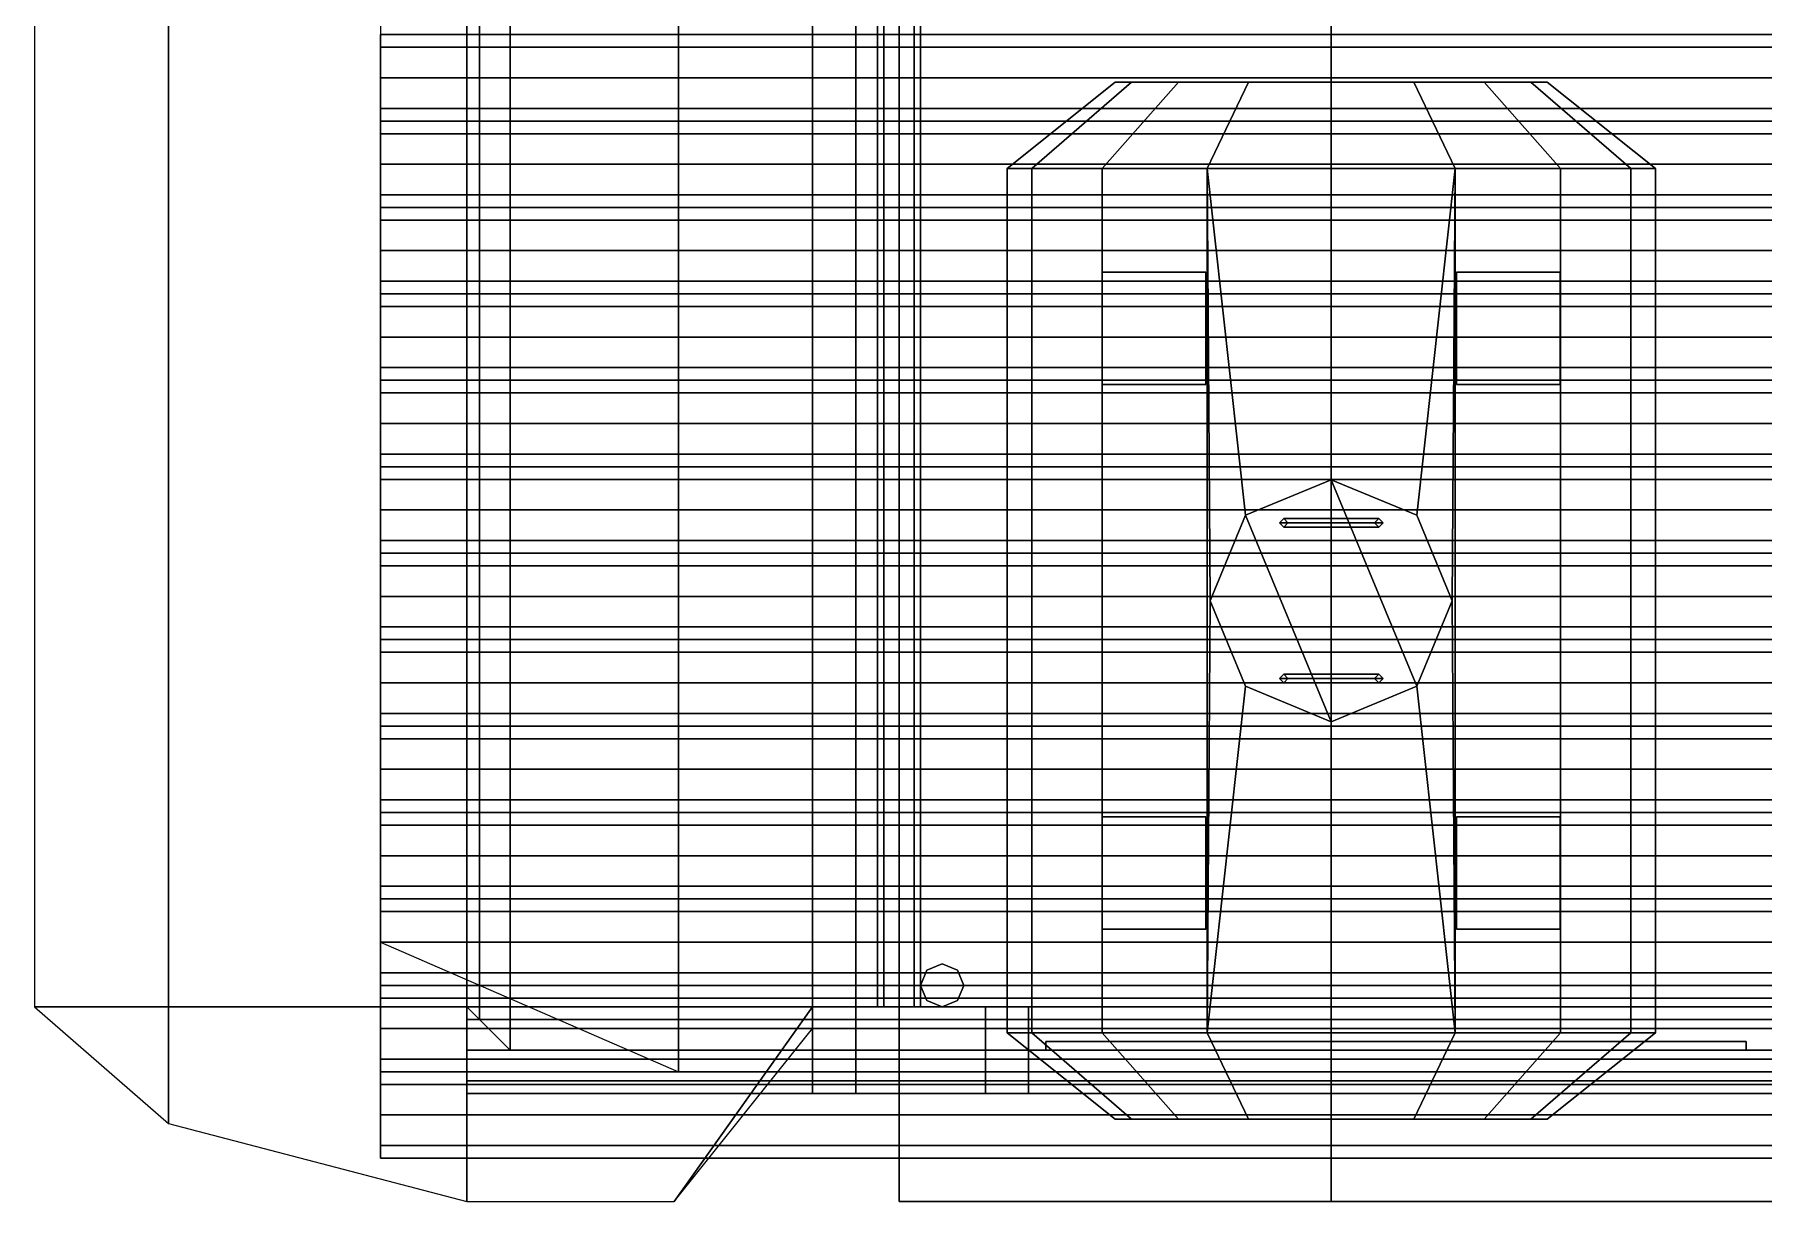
# Model space of a CAD drawing. Header units: millimetres. Extents: x -4 to 4, y -5 to 11.6.
# Drawn here: x -4 to 0, y -5 to -2.3 of the extents above; entities that cross this region are included whole.
import ezdxf

# ---------------------------------------------------------------- set-up
doc = ezdxf.new("R2010")
doc.units = ezdxf.units.MM
doc.layers.add('roof', color=1, linetype='Continuous')
doc.layers.add('upgrade', color=2, linetype='Continuous')

msp = doc.modelspace()

# ---------------------------------------------------------------- linework, layer by layer
for points in [[(-2.2, 4.75, 1.5), (-2.2, -4.75, 1.5), (-2.1, -4.75, 1.5), (-2.1, 4.75, 1.5)], [(-2.1, 4.75, 1.5), (-2.1, -4.75, 1.5), (-2.1, -4.75), (-2.1, 4.75)], [(-4, 4.55), (-4, -4.55), (-3.69, -4.55, 0.3), (-3.69, 4.55, 0.3)], [(-3.69, 4.55, 0.3), (-3.69, -4.55, 0.3), (-3, -4.55, 1.5), (-3, 4.55, 1.5)], [(-3, 4.55, 1.5), (-3, -4.55, 1.5), (-2.2, -4.55, 1.5), (-2.2, 4.55, 1.5)], [(-3.2, 4.4, 2.2), (-3.2, -4.4, 2.2), (-2.51, -4.4, 2.8), (-2.51, 4.4, 2.8)], [(-2.51, 4.4, 2.8), (-2.51, -4.4, 2.8), (2.51, -4.4, 2.8), (2.51, 4.4, 2.8)], [(-1.75, -2.61, 0.77), (-1.6929, -2.61, 1.057), (-1.4619, -2.41, 0.9613), (-1.5, -2.41, 0.77)], [(-1.6929, -2.61, 0.483), (-1.75, -2.61, 0.77), (-1.5, -2.41, 0.77), (-1.4619, -2.41, 0.5787)], [(-1.5303, -2.61, 0.2397), (-1.6929, -2.61, 0.483), (-1.4619, -2.41, 0.5787), (-1.3536, -2.41, 0.4164)], [(-1.6929, -2.61, 1.057), (-1.5303, -2.61, 1.3003), (-1.3536, -2.41, 1.1236), (-1.4619, -2.41, 0.9613)], [(-1.287, -2.61, 0.0771), (-1.5303, -2.61, 0.2397), (-1.3536, -2.41, 0.4164), (-1.1913, -2.41, 0.3081)], [(-1.5303, -2.61, 1.3003), (-1.287, -2.61, 1.4629), (-1.1913, -2.41, 1.2319), (-1.3536, -2.41, 1.1236)], [(-1.4619, -2.41, 0.9613), (-0.5, -2.41, 0.77), (-0.5381, -2.41, 0.5787), (-1.5, -2.41, 0.77)], [(-1.5, -2.41, 0.77), (-0.5381, -2.41, 0.5787), (-0.6464, -2.41, 0.4164), (-1.4619, -2.41, 0.5787)], [(-1.4619, -2.41, 0.5787), (-0.6464, -2.41, 0.4164), (-0.8087, -2.41, 0.3081), (-1.3536, -2.41, 0.4164)], [(-1.3536, -2.41, 1.1236), (-0.5381, -2.41, 0.9613), (-0.5, -2.41, 0.77), (-1.4619, -2.41, 0.9613)], [(-1.3536, -2.41, 0.4164), (-0.8087, -2.41, 0.3081), (-1, -2.41, 0.27), (-1.1913, -2.41, 0.3081)], [(-1.1913, -2.41, 1.2319), (-0.6464, -2.41, 1.1236), (-0.5381, -2.41, 0.9613), (-1.3536, -2.41, 1.1236)], [(-1, -2.61, 0.02), (-1.287, -2.61, 0.0771), (-1.1913, -2.41, 0.3081), (-1, -2.41, 0.27)], [(-1.287, -2.61, 1.4629), (-1, -2.61, 1.52), (-1, -2.41, 1.27), (-1.1913, -2.41, 1.2319)], [(-1, -2.41, 1.27), (-0.8087, -2.41, 1.2319), (-0.6464, -2.41, 1.1236), (-1.1913, -2.41, 1.2319)], [(-0.713, -2.61, 0.0771), (-1, -2.61, 0.02), (-1, -2.41, 0.27), (-0.8087, -2.41, 0.3081)], [(-1, -2.61, 1.52), (-0.713, -2.61, 1.4629), (-0.8087, -2.41, 1.2319), (-1, -2.41, 1.27)], [(-0.4697, -2.61, 0.2397), (-0.713, -2.61, 0.0771), (-0.8087, -2.41, 0.3081), (-0.6464, -2.41, 0.4164)], [(-0.713, -2.61, 1.4629), (-0.4697, -2.61, 1.3003), (-0.6464, -2.41, 1.1236), (-0.8087, -2.41, 1.2319)], [(-0.3071, -2.61, 0.483), (-0.4697, -2.61, 0.2397), (-0.6464, -2.41, 0.4164), (-0.5381, -2.41, 0.5787)], [(-0.4697, -2.61, 1.3003), (-0.3071, -2.61, 1.057), (-0.5381, -2.41, 0.9613), (-0.6464, -2.41, 1.1236)], [(-0.3071, -2.61, 1.057), (-0.25, -2.61, 0.77), (-0.5, -2.41, 0.77), (-0.5381, -2.41, 0.9613)], [(-0.25, -2.61, 0.77), (-0.3071, -2.61, 0.483), (-0.5381, -2.41, 0.5787), (-0.5, -2.41, 0.77)], [(-1.6929, -2.61, 1.057), (-1.75, -2.61, 0.77), (-1.75, -4.61, 0.77), (-1.6929, -4.61, 1.057)], [(-1.75, -2.61, 0.77), (-1.6929, -2.61, 0.483), (-1.6929, -4.61, 0.483), (-1.75, -4.61, 0.77)], [(-1.5303, -2.61, 1.3003), (-1.6929, -2.61, 1.057), (-1.6929, -4.61, 1.057), (-1.5303, -4.61, 1.3003)], [(-1.6929, -2.61, 0.483), (-1.5303, -2.61, 0.2397), (-1.5303, -4.61, 0.2397), (-1.6929, -4.61, 0.483)], [(-1.287, -2.61, 1.4629), (-1.5303, -2.61, 1.3003), (-1.5303, -4.61, 1.3003), (-1.287, -4.61, 1.4629)], [(-1.5303, -2.61, 0.2397), (-1.287, -2.61, 0.0771), (-1.287, -4.61, 0.0771), (-1.5303, -4.61, 0.2397)], [(-1, -2.61, 1.52), (-1.287, -2.61, 1.4629), (-1.198, -3.412, 1.4806), (-1, -3.33, 1.52)], [(-1.287, -2.61, 0.0771), (-1, -2.61, 0.02), (-1, -4.61, 0.02), (-1.287, -4.61, 0.0771)], [(-1.287, -2.61, 1.4629), (-1.287, -2.61, 1.4629), (-1.28, -3.61, 1.4643), (-1.198, -3.412, 1.4806)], [(-1.287, -2.61, 1.4629), (-1.287, -2.61, 1.4629), (-1.287, -4.61, 1.4629), (-1.28, -3.61, 1.4643)], [(-0.713, -2.61, 1.4629), (-1, -2.61, 1.52), (-1, -3.33, 1.52), (-0.802, -3.412, 1.4806)], [(-1, -2.61, 0.02), (-0.713, -2.61, 0.0771), (-0.713, -4.61, 0.0771), (-1, -4.61, 0.02)], [(-0.713, -2.61, 1.4629), (-0.713, -2.61, 1.4629), (-0.802, -3.412, 1.4806), (-0.72, -3.61, 1.4643)], [(-0.713, -2.61, 1.4629), (-0.713, -2.61, 1.4629), (-0.72, -3.61, 1.4643), (-0.713, -4.61, 1.4629)], [(-0.4697, -2.61, 1.3003), (-0.713, -2.61, 1.4629), (-0.713, -4.61, 1.4629), (-0.4697, -4.61, 1.3003)], [(-0.713, -2.61, 0.0771), (-0.4697, -2.61, 0.2397), (-0.4697, -4.61, 0.2397), (-0.713, -4.61, 0.0771)], [(-0.3071, -2.61, 1.057), (-0.4697, -2.61, 1.3003), (-0.4697, -4.61, 1.3003), (-0.3071, -4.61, 1.057)], [(-0.4697, -2.61, 0.2397), (-0.3071, -2.61, 0.483), (-0.3071, -4.61, 0.483), (-0.4697, -4.61, 0.2397)], [(-0.25, -2.61, 0.77), (-0.3071, -2.61, 1.057), (-0.3071, -4.61, 1.057), (-0.25, -4.61, 0.77)], [(-0.3071, -2.61, 0.483), (-0.25, -2.61, 0.77), (-0.25, -4.61, 0.77), (-0.3071, -4.61, 0.483)], [(-1.29, -2.85, 0.0791), (-1.29, -2.85), (-1.53, -2.85), (-1.53, -2.85, 0.2394)], [(-1.53, -2.85), (-1.53, -3.11), (-1.53, -3.11, 0.2394), (-1.53, -2.85, 0.2394)], [(-1.29, -3.11, 0.0791), (-1.29, -3.11), (-1.29, -2.85), (-1.29, -2.85, 0.0791)], [(-0.47, -2.85, 0.2394), (-0.47, -2.85), (-0.71, -2.85), (-0.71, -2.85, 0.0791)], [(-0.71, -2.85, 0.0791), (-0.71, -2.85), (-0.71, -3.11), (-0.71, -3.11, 0.0791)], [(-0.47, -3.11), (-0.47, -2.85), (-0.47, -2.85, 0.2394), (-0.47, -3.11, 0.2394)], [(-1.53, -3.11, 0.2394), (-1.53, -3.11), (-1.29, -3.11), (-1.29, -3.11, 0.0791)], [(-0.71, -3.11, 0.0791), (-0.71, -3.11), (-0.47, -3.11), (-0.47, -3.11, 0.2394)], [(-1, -3.33, 1.52), (-1.198, -3.412, 1.4806), (-1.198, -3.412, 1.6), (-1, -3.33, 1.6)], [(-1.198, -3.412, 1.6), (-1, -3.89, 1.6), (-0.802, -3.808, 1.6), (-1, -3.33, 1.6)], [(-0.802, -3.412, 1.4806), (-1, -3.33, 1.52), (-1, -3.33, 1.6), (-0.802, -3.412, 1.6)], [(-1, -3.33, 1.6), (-0.802, -3.808, 1.6), (-0.72, -3.61, 1.6), (-0.802, -3.412, 1.6)], [(-1.198, -3.412, 1.4806), (-1.28, -3.61, 1.4643), (-1.28, -3.61, 1.6), (-1.198, -3.412, 1.6)], [(-1.28, -3.61, 1.6), (-1.198, -3.808, 1.6), (-1, -3.89, 1.6), (-1.198, -3.412, 1.6)], [(-1.11, -3.42, 1.6), (-1.12, -3.43, 1.6), (-1.12, -3.43, 1.66), (-1.11, -3.42, 1.65)], [(-0.88, -3.43, 1.66), (-0.89, -3.42, 1.65), (-1.11, -3.42, 1.65), (-1.12, -3.43, 1.66)], [(-1.12, -3.43, 1.6), (-1.11, -3.44, 1.6), (-1.11, -3.44, 1.65), (-1.12, -3.43, 1.66)], [(-0.89, -3.44, 1.65), (-0.88, -3.43, 1.66), (-1.12, -3.43, 1.66), (-1.11, -3.44, 1.65)], [(-1.1, -3.43, 1.6), (-1.11, -3.42, 1.6), (-1.11, -3.42, 1.65), (-1.1, -3.43, 1.64)], [(-0.89, -3.42, 1.65), (-0.9, -3.43, 1.64), (-1.1, -3.43, 1.64), (-1.11, -3.42, 1.65)], [(-1.11, -3.44, 1.6), (-1.1, -3.43, 1.6), (-1.1, -3.43, 1.64), (-1.11, -3.44, 1.65)], [(-0.9, -3.43, 1.64), (-0.89, -3.44, 1.65), (-1.11, -3.44, 1.65), (-1.1, -3.43, 1.64)], [(-0.89, -3.42, 1.6), (-0.9, -3.43, 1.6), (-0.9, -3.43, 1.64), (-0.89, -3.42, 1.65)], [(-0.9, -3.43, 1.6), (-0.89, -3.44, 1.6), (-0.89, -3.44, 1.65), (-0.9, -3.43, 1.64)], [(-0.88, -3.43, 1.6), (-0.89, -3.42, 1.6), (-0.89, -3.42, 1.65), (-0.88, -3.43, 1.66)], [(-0.89, -3.44, 1.6), (-0.88, -3.43, 1.6), (-0.88, -3.43, 1.66), (-0.89, -3.44, 1.65)], [(-0.72, -3.61, 1.4643), (-0.802, -3.412, 1.4806), (-0.802, -3.412, 1.6), (-0.72, -3.61, 1.6)], [(-1.287, -4.61, 1.4629), (-1.287, -4.61, 1.4629), (-1.198, -3.808, 1.4806), (-1.28, -3.61, 1.4643)], [(-1.28, -3.61, 1.4643), (-1.198, -3.808, 1.4806), (-1.198, -3.808, 1.6), (-1.28, -3.61, 1.6)], [(-0.802, -3.808, 1.4806), (-0.72, -3.61, 1.4643), (-0.72, -3.61, 1.6), (-0.802, -3.808, 1.6)], [(-0.713, -4.61, 1.4629), (-0.713, -4.61, 1.4629), (-0.72, -3.61, 1.4643), (-0.802, -3.808, 1.4806)], [(-0.88, -3.79, 1.66), (-0.89, -3.78, 1.65), (-1.11, -3.78, 1.65), (-1.12, -3.79, 1.66)], [(-1.11, -3.78, 1.6), (-1.12, -3.79, 1.6), (-1.12, -3.79, 1.66), (-1.11, -3.78, 1.65)], [(-0.89, -3.8, 1.65), (-0.88, -3.79, 1.66), (-1.12, -3.79, 1.66), (-1.11, -3.8, 1.65)], [(-1.12, -3.79, 1.6), (-1.11, -3.8, 1.6), (-1.11, -3.8, 1.65), (-1.12, -3.79, 1.66)], [(-0.89, -3.78, 1.65), (-0.9, -3.79, 1.64), (-1.1, -3.79, 1.64), (-1.11, -3.78, 1.65)], [(-1.1, -3.79, 1.6), (-1.11, -3.78, 1.6), (-1.11, -3.78, 1.65), (-1.1, -3.79, 1.64)], [(-0.9, -3.79, 1.64), (-0.89, -3.8, 1.65), (-1.11, -3.8, 1.65), (-1.1, -3.79, 1.64)], [(-1.11, -3.8, 1.6), (-1.1, -3.79, 1.6), (-1.1, -3.79, 1.64), (-1.11, -3.8, 1.65)], [(-0.89, -3.78, 1.6), (-0.9, -3.79, 1.6), (-0.9, -3.79, 1.64), (-0.89, -3.78, 1.65)], [(-0.9, -3.79, 1.6), (-0.89, -3.8, 1.6), (-0.89, -3.8, 1.65), (-0.9, -3.79, 1.64)], [(-0.88, -3.79, 1.6), (-0.89, -3.78, 1.6), (-0.89, -3.78, 1.65), (-0.88, -3.79, 1.66)], [(-0.89, -3.8, 1.6), (-0.88, -3.79, 1.6), (-0.88, -3.79, 1.66), (-0.89, -3.8, 1.65)], [(-1.287, -4.61, 1.4629), (-1, -4.61, 1.52), (-1, -3.89, 1.52), (-1.198, -3.808, 1.4806)], [(-1.198, -3.808, 1.4806), (-1, -3.89, 1.52), (-1, -3.89, 1.6), (-1.198, -3.808, 1.6)], [(-1, -3.89, 1.52), (-0.802, -3.808, 1.4806), (-0.802, -3.808, 1.6), (-1, -3.89, 1.6)], [(-1, -4.61, 1.52), (-0.713, -4.61, 1.4629), (-0.802, -3.808, 1.4806), (-1, -3.89, 1.52)], [(-1.53, -4.11), (-1.53, -4.37), (-1.53, -4.37, 0.2394), (-1.53, -4.11, 0.2394)], [(-1.29, -4.11, 0.0791), (-1.29, -4.11), (-1.53, -4.11), (-1.53, -4.11, 0.2394)], [(-1.29, -4.37, 0.0791), (-1.29, -4.37), (-1.29, -4.11), (-1.29, -4.11, 0.0791)], [(-0.47, -4.11, 0.2394), (-0.47, -4.11), (-0.71, -4.11), (-0.71, -4.11, 0.0791)], [(-0.71, -4.11, 0.0791), (-0.71, -4.11), (-0.71, -4.37), (-0.71, -4.37, 0.0791)], [(-0.47, -4.37), (-0.47, -4.11), (-0.47, -4.11, 0.2394), (-0.47, -4.37, 0.2394)], [(-1.53, -4.37, 0.2394), (-1.53, -4.37), (-1.29, -4.37), (-1.29, -4.37, 0.0791)], [(-0.71, -4.37, 0.0791), (-0.71, -4.37), (-0.47, -4.37), (-0.47, -4.37, 0.2394)], [(-2.51, -4.7, 2.2), (-2.51, -4.4, 2.8), (-2.51, -4.4, 2.8), (-3.2, -4.4, 2.2)], [(-2.51, -4.4, 2.8), (-2.51, -4.7, 2.2), (2.51, -4.7, 2.2), (2.51, -4.4, 2.8)], [(-4, -4.55), (-4, -4.55), (-3.69, -4.82), (-3.69, -4.55, 0.3)], [(-3.69, -4.55, 0.3), (-3.69, -4.82), (-3, -5), (-3, -4.55, 1.5)], [(-3, -4.55, 1.5), (-3, -5), (-2.52, -5), (-2.2, -4.55, 1.5)], [(-2.2, -4.55, 1.5), (-2.52, -5), (-2.2, -4.6), (-2.2, -4.55, 1.5)], [(-2.2, -4.55, 1.5), (-2.2, -4.6), (-2.2, -4.75), (-2.2, -4.75, 1.5)], [(-1.6929, -4.61, 1.057), (-1.75, -4.61, 0.77), (-1.5, -4.81, 0.77), (-1.4619, -4.81, 0.9613)], [(-1.75, -4.61, 0.77), (-1.6929, -4.61, 0.483), (-1.4619, -4.81, 0.5787), (-1.5, -4.81, 0.77)], [(-1.5303, -4.61, 1.3003), (-1.6929, -4.61, 1.057), (-1.4619, -4.81, 0.9613), (-1.3536, -4.81, 1.1236)], [(-1.6929, -4.61, 0.483), (-1.5303, -4.61, 0.2397), (-1.3536, -4.81, 0.4164), (-1.4619, -4.81, 0.5787)], [(-1.287, -4.61, 1.4629), (-1.5303, -4.61, 1.3003), (-1.3536, -4.81, 1.1236), (-1.1913, -4.81, 1.2319)], [(-1.5303, -4.61, 0.2397), (-1.287, -4.61, 0.0771), (-1.1913, -4.81, 0.3081), (-1.3536, -4.81, 0.4164)], [(-1, -4.61, 1.52), (-1.287, -4.61, 1.4629), (-1.1913, -4.81, 1.2319), (-1, -4.81, 1.27)], [(-1.287, -4.61, 0.0771), (-1, -4.61, 0.02), (-1, -4.81, 0.27), (-1.1913, -4.81, 0.3081)], [(-0.713, -4.61, 1.4629), (-1, -4.61, 1.52), (-1, -4.81, 1.27), (-0.8087, -4.81, 1.2319)], [(-1, -4.61, 0.02), (-0.713, -4.61, 0.0771), (-0.8087, -4.81, 0.3081), (-1, -4.81, 0.27)], [(-0.4697, -4.61, 1.3003), (-0.713, -4.61, 1.4629), (-0.8087, -4.81, 1.2319), (-0.6464, -4.81, 1.1236)], [(-0.713, -4.61, 0.0771), (-0.4697, -4.61, 0.2397), (-0.6464, -4.81, 0.4164), (-0.8087, -4.81, 0.3081)], [(-0.3071, -4.61, 1.057), (-0.4697, -4.61, 1.3003), (-0.6464, -4.81, 1.1236), (-0.5381, -4.81, 0.9613)], [(-0.4697, -4.61, 0.2397), (-0.3071, -4.61, 0.483), (-0.5381, -4.81, 0.5787), (-0.6464, -4.81, 0.4164)], [(-0.25, -4.61, 0.77), (-0.3071, -4.61, 1.057), (-0.5381, -4.81, 0.9613), (-0.5, -4.81, 0.77)], [(-0.3071, -4.61, 0.483), (-0.25, -4.61, 0.77), (-0.5, -4.81, 0.77), (-0.5381, -4.81, 0.5787)], [(-2.2, -4.75, 1.5), (-2.2, -4.75), (-2.1, -4.75), (-2.1, -4.75, 1.5)], [(-0.6464, -4.81, 1.1236), (-1.4619, -4.81, 0.9613), (-1.5, -4.81, 0.77), (-0.5381, -4.81, 0.9613)], [(-0.5381, -4.81, 0.9613), (-1.5, -4.81, 0.77), (-1.4619, -4.81, 0.5787), (-0.5, -4.81, 0.77)], [(-0.8087, -4.81, 1.2319), (-1.3536, -4.81, 1.1236), (-1.4619, -4.81, 0.9613), (-0.6464, -4.81, 1.1236)], [(-0.5, -4.81, 0.77), (-1.4619, -4.81, 0.5787), (-1.3536, -4.81, 0.4164), (-0.5381, -4.81, 0.5787)], [(-1, -4.81, 1.27), (-1.1913, -4.81, 1.2319), (-1.3536, -4.81, 1.1236), (-0.8087, -4.81, 1.2319)], [(-0.5381, -4.81, 0.5787), (-1.3536, -4.81, 0.4164), (-1.1913, -4.81, 0.3081), (-0.6464, -4.81, 0.4164)], [(-0.6464, -4.81, 0.4164), (-1.1913, -4.81, 0.3081), (-1, -4.81, 0.27), (-0.8087, -4.81, 0.3081)]]:
    msp.add_3dface(points)
at = {"layer": 'roof'}
for points in [[(-2, 5, 2), (-2, -5, 2), (-2, -5, 2.1), (-2, 5, 2.1)], [(-1, 5, 3), (-1, -5, 3), (-2, -5, 2), (-2, 5, 2)], [(-2, 5, 2.1), (-2, -5, 2.1), (-1, -5, 3.1), (-1, 5, 3.1)], [(-1, 5, 3.1), (-1, -5, 3.1), (1, -5, 3.1), (1, 5, 3.1)], [(1, 5, 3), (1, -5, 3), (-1, -5, 3), (-1, 5, 3)], [(-2.0354, 4.55, 1.0354), (-2.05, 4.55, 1), (-2.05, -4.55, 1), (-2.0354, -4.55, 1.0354)], [(-2.05, 4.55, 1), (-2.0354, 4.55, 0.9646), (-2.0354, -4.55, 0.9646), (-2.05, -4.55, 1)], [(-2, 4.55, 1.05), (-2.0354, 4.55, 1.0354), (-2.0354, -4.55, 1.0354), (-2, -4.55, 1.05)], [(-2.0354, 4.55, 0.9646), (-2, 4.55, 0.95), (-2, -4.55, 0.95), (-2.0354, -4.55, 0.9646)], [(-1.9646, 4.55, 1.0354), (-2, 4.55, 1.05), (-2, -4.55, 1.05), (-1.9646, -4.55, 1.0354)], [(-2, 4.55, 0.95), (-1.9646, 4.55, 0.9646), (-1.9646, -4.55, 0.9646), (-2, -4.55, 0.95)], [(-1.95, 4.55, 1), (-1.9646, 4.55, 1.0354), (-1.9646, -4.55, 1.0354), (-1.95, -4.55, 1)], [(-1.9646, 4.55, 0.9646), (-1.95, 4.55, 1), (-1.95, -4.55, 1), (-1.9646, -4.55, 0.9646)], [(-1.9354, -4.4646), (-1.95, -4.5), (-1.95, -4.5, 2.1), (-1.9354, -4.4646, 2.1)], [(-1.9, -4.45), (-1.9354, -4.4646), (-1.9354, -4.4646, 2.1), (-1.9, -4.45, 2.1)], [(-1.8646, -4.4646), (-1.9, -4.45), (-1.9, -4.45, 2.1), (-1.8646, -4.4646, 2.1)], [(-1.85, -4.5), (-1.8646, -4.4646), (-1.8646, -4.4646, 2.1), (-1.85, -4.5, 2.1)], [(-1.95, -4.5), (-1.9354, -4.5354), (-1.9354, -4.5354, 2.1), (-1.95, -4.5, 2.1)], [(-1.8646, -4.5354), (-1.85, -4.5), (-1.85, -4.5, 2.1), (-1.8646, -4.5354, 2.1)], [(-1.9646, -4.55, 0.9646), (-2.05, -4.55, 1), (-2.0354, -4.55, 0.9646), (-2, -4.55, 0.95)], [(-1.95, -4.55, 1), (-2.0354, -4.55, 1.0354), (-2.05, -4.55, 1), (-1.9646, -4.55, 0.9646)], [(-1.9646, -4.55, 1.0354), (-2, -4.55, 1.05), (-2.0354, -4.55, 1.0354), (-1.95, -4.55, 1)], [(-1.9354, -4.5354), (-1.9, -4.55), (-1.9, -4.55, 2.1), (-1.9354, -4.5354, 2.1)], [(-1.9, -4.55), (-1.8646, -4.5354), (-1.8646, -4.5354, 2.1), (-1.9, -4.55, 2.1)], [(-2, -5, 2.1), (-2, -5, 2), (-1, -5, 3), (-1, -5, 3.1)], [(-1, -5, 3.1), (-1, -5, 3), (1, -5, 3), (1, -5, 3.1)]]:
    msp.add_3dface(points, dxfattribs=at)
at = {"layer": 'upgrade'}
for points in [[(-2.9, 4.65, 2.1), (-2.9707, 4.5793, 2.0707), (-2.9707, -4.5793, 2.0707), (-2.9, -4.65, 2.1)], [(-2.9707, 4.5793, 1.9293), (-2.9, 4.65, 1.9), (-2.9, -4.65, 1.9), (-2.9707, -4.5793, 1.9293)], [(-2.9, 4.65, 1.7), (-2.9707, 4.5793, 1.6707), (-2.9707, -4.5793, 1.6707), (-2.9, -4.65, 1.7)], [(-2.9707, 4.5793, 1.5293), (-2.9, 4.65, 1.5), (-2.9, -4.65, 1.5), (-2.9707, -4.5793, 1.5293)], [(-3, 4.55, 2), (-2.9707, 4.5793, 1.9293), (-2.9707, -4.5793, 1.9293), (-3, -4.55, 2)], [(-2.9707, 4.5793, 2.0707), (-3, 4.55, 2), (-3, -4.55, 2), (-2.9707, -4.5793, 2.0707)], [(-2.9707, 4.5793, 1.6707), (-3, 4.55, 1.6), (-3, -4.55, 1.6), (-2.9707, -4.5793, 1.6707)], [(-3, 4.55, 1.6), (-2.9707, 4.5793, 1.5293), (-2.9707, -4.5793, 1.5293), (-3, -4.55, 1.6)], [(-2.9707, -2.5, 1.7293), (-3, -2.5, 1.8), (-3, -0.25, 1.8), (-2.9707, -0.25, 1.7293)], [(-3, -2.5, 1.8), (-2.9707, -2.5, 1.8707), (-2.9707, -0.25, 1.8707), (-3, -0.25, 1.8)], [(-2.9707, -2.5, 1.8707), (-2.9, -2.5, 1.9), (-2.9, -0.25, 1.9), (-2.9707, -0.25, 1.8707)], [(-2.9, -2.5, 1.7), (-2.9707, -2.5, 1.7293), (-2.9707, -0.25, 1.7293), (-2.9, -0.25, 1.7)], [(3.2, -2.3293, 2.2707), (3.2, -2.3, 2.2), (-3.2, -2.3, 2.2), (-3.2, -2.3293, 2.2707)], [(3.2, -2.3, 2.2), (3.2, -2.3293, 2.1293), (-3.2, -2.3293, 2.1293), (-3.2, -2.3, 2.2)], [(-3.2, -2.4, 2.1), (-3.2, -2.3293, 2.2707), (-3.2, -2.3, 2.2), (-3.2, -2.3293, 2.1293)], [(-3.2, -2.4707, 2.1293), (-3.2, -2.4, 2.3), (-3.2, -2.3293, 2.2707), (-3.2, -2.4, 2.1)], [(3.2, -2.4, 2.3), (3.2, -2.3293, 2.2707), (-3.2, -2.3293, 2.2707), (-3.2, -2.4, 2.3)], [(-3.2, -2.5, 2.2), (-3.2, -2.4707, 2.2707), (-3.2, -2.4, 2.3), (-3.2, -2.4707, 2.1293)], [(3.2, -2.4707, 2.2707), (3.2, -2.4, 2.3), (-3.2, -2.4, 2.3), (-3.2, -2.4707, 2.2707)], [(3.2, -2.5, 2.2), (3.2, -2.4707, 2.2707), (-3.2, -2.4707, 2.2707), (-3.2, -2.5, 2.2)], [(3.2, -2.4707, 2.1293), (3.2, -2.5, 2.2), (-3.2, -2.5, 2.2), (-3.2, -2.4707, 2.1293)], [(3.2, -2.5, 2.2), (3.2, -2.5293, 2.1293), (-3.2, -2.5293, 2.1293), (-3.2, -2.5, 2.2)], [(3.2, -2.5293, 2.2707), (3.2, -2.5, 2.2), (-3.2, -2.5, 2.2), (-3.2, -2.5293, 2.2707)], [(-3.2, -2.6, 2.1), (-3.2, -2.5293, 2.2707), (-3.2, -2.5, 2.2), (-3.2, -2.5293, 2.1293)], [(-2.9707, -2.5, 1.7293), (-2.8, -2.5, 1.8), (-2.8293, -2.5, 1.8707), (-3, -2.5, 1.8)], [(-3, -2.5, 1.8), (-2.8293, -2.5, 1.8707), (-2.9, -2.5, 1.9), (-2.9707, -2.5, 1.8707)], [(-2.9, -2.5, 1.7), (-2.8293, -2.5, 1.7293), (-2.8, -2.5, 1.8), (-2.9707, -2.5, 1.7293)], [(3.2, -2.6, 2.3), (3.2, -2.5293, 2.2707), (-3.2, -2.5293, 2.2707), (-3.2, -2.6, 2.3)], [(-3.2, -2.6707, 2.1293), (-3.2, -2.6, 2.3), (-3.2, -2.5293, 2.2707), (-3.2, -2.6, 2.1)], [(3.2, -2.6707, 2.2707), (3.2, -2.6, 2.3), (-3.2, -2.6, 2.3), (-3.2, -2.6707, 2.2707)], [(-3.2, -2.7, 2.2), (-3.2, -2.6707, 2.2707), (-3.2, -2.6, 2.3), (-3.2, -2.6707, 2.1293)], [(3.2, -2.6707, 2.1293), (3.2, -2.7, 2.2), (-3.2, -2.7, 2.2), (-3.2, -2.6707, 2.1293)], [(3.2, -2.7, 2.2), (3.2, -2.6707, 2.2707), (-3.2, -2.6707, 2.2707), (-3.2, -2.7, 2.2)], [(3.2, -2.7, 2.2), (3.2, -2.7293, 2.1293), (-3.2, -2.7293, 2.1293), (-3.2, -2.7, 2.2)], [(3.2, -2.7293, 2.2707), (3.2, -2.7, 2.2), (-3.2, -2.7, 2.2), (-3.2, -2.7293, 2.2707)], [(-3.2, -2.8, 2.1), (-3.2, -2.7293, 2.2707), (-3.2, -2.7, 2.2), (-3.2, -2.7293, 2.1293)], [(3.2, -2.8, 2.3), (3.2, -2.7293, 2.2707), (-3.2, -2.7293, 2.2707), (-3.2, -2.8, 2.3)], [(-3.2, -2.8707, 2.1293), (-3.2, -2.8, 2.3), (-3.2, -2.7293, 2.2707), (-3.2, -2.8, 2.1)], [(3.2, -2.8707, 2.2707), (3.2, -2.8, 2.3), (-3.2, -2.8, 2.3), (-3.2, -2.8707, 2.2707)], [(-3.2, -2.9, 2.2), (-3.2, -2.8707, 2.2707), (-3.2, -2.8, 2.3), (-3.2, -2.8707, 2.1293)], [(3.2, -2.8707, 2.1293), (3.2, -2.9, 2.2), (-3.2, -2.9, 2.2), (-3.2, -2.8707, 2.1293)], [(3.2, -2.9, 2.2), (3.2, -2.8707, 2.2707), (-3.2, -2.8707, 2.2707), (-3.2, -2.9, 2.2)], [(3.2, -2.9293, 2.2707), (3.2, -2.9, 2.2), (-3.2, -2.9, 2.2), (-3.2, -2.9293, 2.2707)], [(3.2, -2.9, 2.2), (3.2, -2.9293, 2.1293), (-3.2, -2.9293, 2.1293), (-3.2, -2.9, 2.2)], [(-3.2, -3, 2.1), (-3.2, -2.9293, 2.2707), (-3.2, -2.9, 2.2), (-3.2, -2.9293, 2.1293)], [(-3.2, -3.0707, 2.1293), (-3.2, -3, 2.3), (-3.2, -2.9293, 2.2707), (-3.2, -3, 2.1)], [(3.2, -3, 2.3), (3.2, -2.9293, 2.2707), (-3.2, -2.9293, 2.2707), (-3.2, -3, 2.3)], [(-3.2, -3.1, 2.2), (-3.2, -3.0707, 2.2707), (-3.2, -3, 2.3), (-3.2, -3.0707, 2.1293)], [(3.2, -3.0707, 2.2707), (3.2, -3, 2.3), (-3.2, -3, 2.3), (-3.2, -3.0707, 2.2707)], [(-3, -4.55, 1.8), (-2.9707, -4.5793, 1.8707), (-2.9707, -3, 1.8707), (-3, -3, 1.8)], [(-2.9707, -4.5793, 1.7293), (-3, -4.55, 1.8), (-3, -3, 1.8), (-2.9707, -3, 1.7293)], [(-2.9707, -3, 1.8707), (-2.9, -3, 1.9), (-2.8293, -3, 1.8707), (-3, -3, 1.8)], [(-3, -3, 1.8), (-2.8293, -3, 1.8707), (-2.8, -3, 1.8), (-2.9707, -3, 1.7293)], [(-2.9707, -4.5793, 1.8707), (-2.9, -4.65, 1.9), (-2.9, -3, 1.9), (-2.9707, -3, 1.8707)], [(-2.9, -4.65, 1.7), (-2.9707, -4.5793, 1.7293), (-2.9707, -3, 1.7293), (-2.9, -3, 1.7)], [(-2.9707, -3, 1.7293), (-2.8, -3, 1.8), (-2.8293, -3, 1.7293), (-2.9, -3, 1.7)], [(3.2, -3.1, 2.2), (3.2, -3.0707, 2.2707), (-3.2, -3.0707, 2.2707), (-3.2, -3.1, 2.2)], [(3.2, -3.0707, 2.1293), (3.2, -3.1, 2.2), (-3.2, -3.1, 2.2), (-3.2, -3.0707, 2.1293)], [(3.2, -3.1293, 2.2707), (3.2, -3.1, 2.2), (-3.2, -3.1, 2.2), (-3.2, -3.1293, 2.2707)], [(3.2, -3.1, 2.2), (3.2, -3.1293, 2.1293), (-3.2, -3.1293, 2.1293), (-3.2, -3.1, 2.2)], [(-3.2, -3.2, 2.1), (-3.2, -3.1293, 2.2707), (-3.2, -3.1, 2.2), (-3.2, -3.1293, 2.1293)], [(-3.2, -3.2707, 2.1293), (-3.2, -3.2, 2.3), (-3.2, -3.1293, 2.2707), (-3.2, -3.2, 2.1)], [(3.2, -3.2, 2.3), (3.2, -3.1293, 2.2707), (-3.2, -3.1293, 2.2707), (-3.2, -3.2, 2.3)], [(-3.2, -3.3, 2.2), (-3.2, -3.2707, 2.2707), (-3.2, -3.2, 2.3), (-3.2, -3.2707, 2.1293)], [(3.2, -3.2707, 2.2707), (3.2, -3.2, 2.3), (-3.2, -3.2, 2.3), (-3.2, -3.2707, 2.2707)], [(3.2, -3.3, 2.2), (3.2, -3.2707, 2.2707), (-3.2, -3.2707, 2.2707), (-3.2, -3.3, 2.2)], [(3.2, -3.2707, 2.1293), (3.2, -3.3, 2.2), (-3.2, -3.3, 2.2), (-3.2, -3.2707, 2.1293)], [(3.2, -3.3, 2.2), (3.2, -3.3293, 2.1293), (-3.2, -3.3293, 2.1293), (-3.2, -3.3, 2.2)], [(3.2, -3.3293, 2.2707), (3.2, -3.3, 2.2), (-3.2, -3.3, 2.2), (-3.2, -3.3293, 2.2707)], [(-3.2, -3.4, 2.1), (-3.2, -3.3293, 2.2707), (-3.2, -3.3, 2.2), (-3.2, -3.3293, 2.1293)], [(3.2, -3.4, 2.3), (3.2, -3.3293, 2.2707), (-3.2, -3.3293, 2.2707), (-3.2, -3.4, 2.3)], [(-3.2, -3.4707, 2.1293), (-3.2, -3.4, 2.3), (-3.2, -3.3293, 2.2707), (-3.2, -3.4, 2.1)], [(3.2, -3.4707, 2.2707), (3.2, -3.4, 2.3), (-3.2, -3.4, 2.3), (-3.2, -3.4707, 2.2707)], [(-3.2, -3.5, 2.2), (-3.2, -3.4707, 2.2707), (-3.2, -3.4, 2.3), (-3.2, -3.4707, 2.1293)], [(3.2, -3.4707, 2.1293), (3.2, -3.5, 2.2), (-3.2, -3.5, 2.2), (-3.2, -3.4707, 2.1293)], [(3.2, -3.5, 2.2), (3.2, -3.4707, 2.2707), (-3.2, -3.4707, 2.2707), (-3.2, -3.5, 2.2)], [(3.2, -3.5, 2.2), (3.2, -3.5293, 2.1293), (-3.2, -3.5293, 2.1293), (-3.2, -3.5, 2.2)], [(3.2, -3.5293, 2.2707), (3.2, -3.5, 2.2), (-3.2, -3.5, 2.2), (-3.2, -3.5293, 2.2707)], [(-3.2, -3.6, 2.1), (-3.2, -3.5293, 2.2707), (-3.2, -3.5, 2.2), (-3.2, -3.5293, 2.1293)], [(3.2, -3.6, 2.3), (3.2, -3.5293, 2.2707), (-3.2, -3.5293, 2.2707), (-3.2, -3.6, 2.3)], [(-3.2, -3.6707, 2.1293), (-3.2, -3.6, 2.3), (-3.2, -3.5293, 2.2707), (-3.2, -3.6, 2.1)], [(3.2, -3.6707, 2.2707), (3.2, -3.6, 2.3), (-3.2, -3.6, 2.3), (-3.2, -3.6707, 2.2707)], [(-3.2, -3.7, 2.2), (-3.2, -3.6707, 2.2707), (-3.2, -3.6, 2.3), (-3.2, -3.6707, 2.1293)], [(3.2, -3.6707, 2.1293), (3.2, -3.7, 2.2), (-3.2, -3.7, 2.2), (-3.2, -3.6707, 2.1293)], [(3.2, -3.7, 2.2), (3.2, -3.6707, 2.2707), (-3.2, -3.6707, 2.2707), (-3.2, -3.7, 2.2)], [(3.2, -3.7293, 2.2707), (3.2, -3.7, 2.2), (-3.2, -3.7, 2.2), (-3.2, -3.7293, 2.2707)], [(3.2, -3.7, 2.2), (3.2, -3.7293, 2.1293), (-3.2, -3.7293, 2.1293), (-3.2, -3.7, 2.2)], [(-3.2, -3.8, 2.1), (-3.2, -3.7293, 2.2707), (-3.2, -3.7, 2.2), (-3.2, -3.7293, 2.1293)], [(-3.2, -3.8707, 2.1293), (-3.2, -3.8, 2.3), (-3.2, -3.7293, 2.2707), (-3.2, -3.8, 2.1)], [(3.2, -3.8, 2.3), (3.2, -3.7293, 2.2707), (-3.2, -3.7293, 2.2707), (-3.2, -3.8, 2.3)], [(-3.2, -3.9, 2.2), (-3.2, -3.8707, 2.2707), (-3.2, -3.8, 2.3), (-3.2, -3.8707, 2.1293)], [(3.2, -3.8707, 2.2707), (3.2, -3.8, 2.3), (-3.2, -3.8, 2.3), (-3.2, -3.8707, 2.2707)], [(3.2, -3.9, 2.2), (3.2, -3.8707, 2.2707), (-3.2, -3.8707, 2.2707), (-3.2, -3.9, 2.2)], [(3.2, -3.8707, 2.1293), (3.2, -3.9, 2.2), (-3.2, -3.9, 2.2), (-3.2, -3.8707, 2.1293)], [(3.2, -3.9, 2.2), (3.2, -3.9293, 2.1293), (-3.2, -3.9293, 2.1293), (-3.2, -3.9, 2.2)], [(3.2, -3.9293, 2.2707), (3.2, -3.9, 2.2), (-3.2, -3.9, 2.2), (-3.2, -3.9293, 2.2707)], [(-3.2, -4, 2.1), (-3.2, -3.9293, 2.2707), (-3.2, -3.9, 2.2), (-3.2, -3.9293, 2.1293)], [(3.2, -4, 2.3), (3.2, -3.9293, 2.2707), (-3.2, -3.9293, 2.2707), (-3.2, -4, 2.3)], [(-3.2, -4.0707, 2.1293), (-3.2, -4, 2.3), (-3.2, -3.9293, 2.2707), (-3.2, -4, 2.1)], [(3.2, -4.0707, 2.2707), (3.2, -4, 2.3), (-3.2, -4, 2.3), (-3.2, -4.0707, 2.2707)], [(-3.2, -4.1, 2.2), (-3.2, -4.0707, 2.2707), (-3.2, -4, 2.3), (-3.2, -4.0707, 2.1293)], [(3.2, -4.0707, 2.1293), (3.2, -4.1, 2.2), (-3.2, -4.1, 2.2), (-3.2, -4.0707, 2.1293)], [(3.2, -4.1, 2.2), (3.2, -4.0707, 2.2707), (-3.2, -4.0707, 2.2707), (-3.2, -4.1, 2.2)], [(3.2, -4.1293, 2.2707), (3.2, -4.1, 2.2), (-3.2, -4.1, 2.2), (-3.2, -4.1293, 2.2707)], [(3.2, -4.1, 2.2), (3.2, -4.1293, 2.1293), (-3.2, -4.1293, 2.1293), (-3.2, -4.1, 2.2)], [(-3.2, -4.2, 2.1), (-3.2, -4.1293, 2.2707), (-3.2, -4.1, 2.2), (-3.2, -4.1293, 2.1293)], [(-3.2, -4.2707, 2.1293), (-3.2, -4.2, 2.3), (-3.2, -4.1293, 2.2707), (-3.2, -4.2, 2.1)], [(3.2, -4.2, 2.3), (3.2, -4.1293, 2.2707), (-3.2, -4.1293, 2.2707), (-3.2, -4.2, 2.3)], [(-3.2, -4.3, 2.2), (-3.2, -4.2707, 2.2707), (-3.2, -4.2, 2.3), (-3.2, -4.2707, 2.1293)], [(3.2, -4.2707, 2.2707), (3.2, -4.2, 2.3), (-3.2, -4.2, 2.3), (-3.2, -4.2707, 2.2707)], [(3.2, -4.3, 2.2), (3.2, -4.2707, 2.2707), (-3.2, -4.2707, 2.2707), (-3.2, -4.3, 2.2)], [(3.2, -4.2707, 2.1293), (3.2, -4.3, 2.2), (-3.2, -4.3, 2.2), (-3.2, -4.2707, 2.1293)], [(3.2, -4.3293, 2.2707), (3.2, -4.3, 2.2), (-3.2, -4.3, 2.2), (-3.2, -4.3293, 2.2707)], [(3.2, -4.3, 2.2), (3.2, -4.3293, 2.1293), (-3.2, -4.3293, 2.1293), (-3.2, -4.3, 2.2)], [(-3.2, -4.4, 2.1), (-3.2, -4.3293, 2.2707), (-3.2, -4.3, 2.2), (-3.2, -4.3293, 2.1293)], [(-3.2, -4.4707, 2.1293), (-3.2, -4.4, 2.3), (-3.2, -4.3293, 2.2707), (-3.2, -4.4, 2.1)], [(3.2, -4.4, 2.3), (3.2, -4.3293, 2.2707), (-3.2, -4.3293, 2.2707), (-3.2, -4.4, 2.3)], [(3.2, -4.4707, 2.2707), (3.2, -4.4, 2.3), (-3.2, -4.4, 2.3), (-3.2, -4.4707, 2.2707)], [(-3.2, -4.5, 2.2), (-3.2, -4.4707, 2.2707), (-3.2, -4.4, 2.3), (-3.2, -4.4707, 2.1293)], [(3.2, -4.5, 2.2), (3.2, -4.4707, 2.2707), (-3.2, -4.4707, 2.2707), (-3.2, -4.5, 2.2)], [(3.2, -4.4707, 2.1293), (3.2, -4.5, 2.2), (-3.2, -4.5, 2.2), (-3.2, -4.4707, 2.1293)], [(3.2, -4.5, 2.2), (3.2, -4.5293, 2.1293), (-3.2, -4.5293, 2.1293), (-3.2, -4.5, 2.2)], [(3.2, -4.5293, 2.2707), (3.2, -4.5, 2.2), (-3.2, -4.5, 2.2), (-3.2, -4.5293, 2.2707)], [(-3.2, -4.6, 2.1), (-3.2, -4.5293, 2.2707), (-3.2, -4.5, 2.2), (-3.2, -4.5293, 2.1293)], [(3.2, -4.6, 2.3), (3.2, -4.5293, 2.2707), (-3.2, -4.5293, 2.2707), (-3.2, -4.6, 2.3)], [(-3.2, -4.6707, 2.1293), (-3.2, -4.6, 2.3), (-3.2, -4.5293, 2.2707), (-3.2, -4.6, 2.1)], [(-3, -4.65, 1.5), (-3, -4.5793, 1.6707), (-3, -4.55, 1.6), (-3, -4.5793, 1.5293)], [(-3, -4.55, 1.6), (-3, -4.5793, 1.6707), (-1.7, -4.5793, 1.6707), (-1.7, -4.55, 1.6)], [(-3, -4.5793, 1.5293), (-3, -4.55, 1.6), (-1.7, -4.55, 1.6), (-1.7, -4.5793, 1.5293)], [(-3, -4.55, 1.8), (-3, -4.5793, 1.8707), (-2.1, -4.5793, 1.8707), (-2.1, -4.55, 1.8)], [(-3, -4.5793, 1.7293), (-3, -4.55, 1.8), (-2.1, -4.55, 1.8), (-2.1, -4.5793, 1.7293)], [(-3, -4.65, 1.7), (-3, -4.5793, 1.8707), (-3, -4.55, 1.8), (-3, -4.5793, 1.7293)], [(-3, -4.5793, 1.9293), (-3, -4.55, 2), (3, -4.55, 2), (3, -4.5793, 1.9293)], [(-3, -4.55, 2), (-3, -4.5793, 2.0707), (3, -4.5793, 2.0707), (3, -4.55, 2)], [(-3, -4.65, 1.9), (-3, -4.5793, 2.0707), (-3, -4.55, 2), (-3, -4.5793, 1.9293)], [(-2.1, -4.55, 1.8), (-2.1, -4.5793, 1.8707), (-2.1, -4.65, 1.9), (-2.1, -4.5793, 1.7293)], [(-1.8, -4.5793, 1.7293), (-1.8, -4.55, 1.8), (1.8, -4.55, 1.8), (1.8, -4.5793, 1.7293)], [(-1.8, -4.55, 1.8), (-1.8, -4.5793, 1.8707), (1.8, -4.5793, 1.8707), (1.8, -4.55, 1.8)], [(-1.8, -4.65, 1.7), (-1.8, -4.5793, 1.8707), (-1.8, -4.55, 1.8), (-1.8, -4.5793, 1.7293)], [(-3, -4.7207, 1.9293), (-3, -4.65, 2.1), (-3, -4.5793, 2.0707), (-3, -4.65, 1.9)], [(-3, -4.5793, 2.0707), (-3, -4.65, 2.1), (3, -4.65, 2.1), (3, -4.5793, 2.0707)], [(-3, -4.7207, 1.5293), (-3, -4.65, 1.7), (-3, -4.5793, 1.6707), (-3, -4.65, 1.5)], [(-3, -4.65, 1.5), (-3, -4.5793, 1.5293), (-1.7, -4.5793, 1.5293), (-1.7, -4.65, 1.5)], [(-3, -4.7207, 1.7293), (-3, -4.65, 1.9), (-3, -4.5793, 1.8707), (-3, -4.65, 1.7)], [(-3, -4.5793, 1.8707), (-3, -4.65, 1.9), (-2.1, -4.65, 1.9), (-2.1, -4.5793, 1.8707)], [(-3, -4.65, 1.7), (-3, -4.5793, 1.7293), (-2.1, -4.5793, 1.7293), (-2.1, -4.65, 1.7)], [(-3, -4.5793, 1.6707), (-3, -4.65, 1.7), (-1.7, -4.65, 1.7), (-1.7, -4.5793, 1.6707)], [(-3, -4.65, 1.9), (-3, -4.5793, 1.9293), (3, -4.5793, 1.9293), (3, -4.65, 1.9)], [(-2.1, -4.5793, 1.7293), (-2.1, -4.65, 1.9), (-2.1, -4.7207, 1.8707), (-2.1, -4.65, 1.7)], [(-1.8, -4.5793, 1.8707), (-1.8, -4.65, 1.9), (1.8, -4.65, 1.9), (1.8, -4.5793, 1.8707)], [(-1.8, -4.65, 1.7), (-1.8, -4.5793, 1.7293), (1.8, -4.5793, 1.7293), (1.8, -4.65, 1.7)], [(-1.8, -4.7207, 1.7293), (-1.8, -4.65, 1.9), (-1.8, -4.5793, 1.8707), (-1.8, -4.65, 1.7)], [(3.2, -4.6707, 2.2707), (3.2, -4.6, 2.3), (-3.2, -4.6, 2.3), (-3.2, -4.6707, 2.2707)], [(-3.2, -4.7, 2.2), (-3.2, -4.6707, 2.2707), (-3.2, -4.6, 2.3), (-3.2, -4.6707, 2.1293)], [(-1.66, -4.63, 1.66), (-1.66, -4.65, 1.66), (-1.66, -4.65, 0.04), (-1.66, -4.63, 0.04)], [(-0.04, -4.63, 0.04), (-0.04, -4.63, 1.66), (-1.66, -4.63, 1.66), (-1.66, -4.63, 0.04)], [(-1.66, -4.63, 0.04), (-1.66, -4.65, 0.04), (-0.04, -4.65, 0.04), (-0.04, -4.63, 0.04)], [(-0.04, -4.63, 1.66), (-0.04, -4.65, 1.66), (-1.66, -4.65, 1.66), (-1.66, -4.63, 1.66)], [(-0.04, -4.63, 0.04), (-0.04, -4.65, 0.04), (-0.04, -4.65, 1.66), (-0.04, -4.63, 1.66)], [(3.2, -4.6707, 2.1293), (3.2, -4.7, 2.2), (-3.2, -4.7, 2.2), (-3.2, -4.6707, 2.1293)], [(3.2, -4.7, 2.2), (3.2, -4.6707, 2.2707), (-3.2, -4.6707, 2.2707), (-3.2, -4.7, 2.2)], [(-3, -4.75, 2), (-3, -4.7207, 2.0707), (-3, -4.65, 2.1), (-3, -4.7207, 1.9293)], [(-3, -4.65, 2.1), (-3, -4.7207, 2.0707), (3, -4.7207, 2.0707), (3, -4.65, 2.1)], [(-3, -4.75, 1.6), (-3, -4.7207, 1.6707), (-3, -4.65, 1.7), (-3, -4.7207, 1.5293)], [(-3, -4.7207, 1.5293), (-3, -4.65, 1.5), (-1.7, -4.65, 1.5), (-1.7, -4.7207, 1.5293)], [(-3, -4.75, 1.8), (-3, -4.7207, 1.8707), (-3, -4.65, 1.9), (-3, -4.7207, 1.7293)], [(-3, -4.65, 1.9), (-3, -4.7207, 1.8707), (-2.1, -4.7207, 1.8707), (-2.1, -4.65, 1.9)], [(-3, -4.7207, 1.7293), (-3, -4.65, 1.7), (-2.1, -4.65, 1.7), (-2.1, -4.7207, 1.7293)], [(-3, -4.65, 1.7), (-3, -4.7207, 1.6707), (-1.7, -4.7207, 1.6707), (-1.7, -4.65, 1.7)], [(-3, -4.7207, 1.9293), (-3, -4.65, 1.9), (3, -4.65, 1.9), (3, -4.7207, 1.9293)], [(-2.1, -4.65, 0.1), (-2.1, -4.7207, 0.0707), (-1.7, -4.7207, 0.0707), (-1.7, -4.65, 0.1)], [(-2.1, -4.7207, 0.1293), (-2.1, -4.65, 0.1), (-1.7, -4.65, 0.1), (-1.7, -4.7207, 0.1293)], [(-2.1, -4.65, 0.3), (-2.1, -4.7207, 0.2707), (-1.7, -4.7207, 0.2707), (-1.7, -4.65, 0.3)], [(-2.1, -4.7207, 0.3293), (-2.1, -4.65, 0.3), (-1.7, -4.65, 0.3), (-1.7, -4.7207, 0.3293)], [(-2.1, -4.7207, 0.5293), (-2.1, -4.65, 0.5), (-1.7, -4.65, 0.5), (-1.7, -4.7207, 0.5293)], [(-2.1, -4.65, 0.5), (-2.1, -4.7207, 0.4707), (-1.7, -4.7207, 0.4707), (-1.7, -4.65, 0.5)], [(-2.1, -4.7207, 0.7293), (-2.1, -4.65, 0.7), (-1.7, -4.65, 0.7), (-1.7, -4.7207, 0.7293)], [(-2.1, -4.65, 0.7), (-2.1, -4.7207, 0.6707), (-1.7, -4.7207, 0.6707), (-1.7, -4.65, 0.7)], [(-2.1, -4.7207, 0.9293), (-2.1, -4.65, 0.9), (-1.7, -4.65, 0.9), (-1.7, -4.7207, 0.9293)], [(-2.1, -4.65, 0.9), (-2.1, -4.7207, 0.8707), (-1.7, -4.7207, 0.8707), (-1.7, -4.65, 0.9)], [(-2.1, -4.65, 1.1), (-2.1, -4.7207, 1.0707), (-1.7, -4.7207, 1.0707), (-1.7, -4.65, 1.1)], [(-2.1, -4.7207, 1.1293), (-2.1, -4.65, 1.1), (-1.7, -4.65, 1.1), (-1.7, -4.7207, 1.1293)], [(-2.1, -4.65, 1.3), (-2.1, -4.7207, 1.2707), (-1.7, -4.7207, 1.2707), (-1.7, -4.65, 1.3)], [(-2.1, -4.7207, 1.3293), (-2.1, -4.65, 1.3), (-1.7, -4.65, 1.3), (-1.7, -4.7207, 1.3293)], [(-2.1, -4.65, 1.5), (-2.1, -4.7207, 1.4707), (-1.7, -4.7207, 1.4707), (-1.7, -4.65, 1.5)], [(-2.1, -4.65, 1.7), (-2.1, -4.7207, 1.8707), (-2.1, -4.75, 1.8), (-2.1, -4.7207, 1.7293)], [(-1.8, -4.65, 1.9), (-1.8, -4.7207, 1.8707), (1.8, -4.7207, 1.8707), (1.8, -4.65, 1.9)], [(-1.8, -4.7207, 1.7293), (-1.8, -4.65, 1.7), (1.8, -4.65, 1.7), (1.8, -4.7207, 1.7293)], [(-1.8, -4.75, 1.8), (-1.8, -4.7207, 1.8707), (-1.8, -4.65, 1.9), (-1.8, -4.7207, 1.7293)], [(-1.7, -4.7207, 0.3293), (-1.7, -4.65, 0.3), (-1.7, -4.7207, 0.4707), (-1.7, -4.75, 0.4)], [(-1.66, -4.65, 0.04), (-1.66, -4.65, 1.66), (-1.7, -4.65, 1.7), (-1.7, -4.65)], [(-1.7, -4.65, 0.3), (-1.7, -4.65, 0.3), (-1.7, -4.65, 0.5), (-1.7, -4.7207, 0.4707)], [(-1.7, -4.7207, 0.1293), (-1.7, -4.65, 0.1), (-1.7, -4.7207, 0.2707), (-1.7, -4.75, 0.2)], [(-1.7, -4.65, 0.1), (-1.7, -4.65, 0.1), (-1.7, -4.65, 0.3), (-1.7, -4.7207, 0.2707)], [(-0.04, -4.65, 0.04), (-1.66, -4.65, 0.04), (-1.7, -4.65), (0, -4.65)], [(-1.7, -4.75), (-1.7, -4.65), (-1.7, -4.65, 0.1), (-1.7, -4.7207, 0.0707)], [(-1.7, -4.7207, 1.1293), (-1.7, -4.65, 1.1), (-1.7, -4.7207, 1.2707), (-1.7, -4.75, 1.2)], [(-1.7, -4.65, 1.1), (-1.7, -4.65, 1.1), (-1.7, -4.65, 1.3), (-1.7, -4.7207, 1.2707)], [(-1.7, -4.7207, 0.7293), (-1.7, -4.65, 0.7), (-1.7, -4.7207, 0.8707), (-1.7, -4.75, 0.8)], [(-1.7, -4.65, 0.7), (-1.7, -4.65, 0.7), (-1.7, -4.65, 0.9), (-1.7, -4.7207, 0.8707)], [(-1.7, -4.7207, 0.5293), (-1.7, -4.65, 0.5), (-1.7, -4.7207, 0.6707), (-1.7, -4.75, 0.6)], [(-1.7, -4.65, 0.5), (-1.7, -4.65, 0.5), (-1.7, -4.65, 0.7), (-1.7, -4.7207, 0.6707)], [(-1.7, -4.7207, 0.9293), (-1.7, -4.65, 0.9), (-1.7, -4.7207, 1.0707), (-1.7, -4.75, 1)], [(-1.7, -4.65, 0.9), (-1.7, -4.65, 0.9), (-1.7, -4.65, 1.1), (-1.7, -4.7207, 1.0707)], [(-1.66, -4.65, 1.66), (-0.04, -4.65, 1.66), (0, -4.65, 1.7), (-1.7, -4.65, 1.7)], [(-1.7, -4.65, 1.3), (-1.7, -4.65, 1.3), (-1.7, -4.65, 1.5), (-1.7, -4.7207, 1.4707)], [(-1.7, -4.7207, 1.3293), (-1.7, -4.65, 1.3), (-1.7, -4.7207, 1.4707), (-1.7, -4.75, 1.4)], [(-1.7, -4.7207, 1.5293), (-1.7, -4.65, 1.5), (-1.7, -4.7207, 1.6707), (-1.7, -4.75, 1.6)], [(-1.7, -4.65, 1.5), (-1.7, -4.65, 1.5), (-1.7, -4.65, 1.7), (-1.7, -4.7207, 1.6707)], [(-0.04, -4.65, 1.66), (-0.04, -4.65, 0.04), (0, -4.65), (0, -4.65, 1.7)], [(3.2, -4.7, 2.2), (3.2, -4.7293, 2.1293), (-3.2, -4.7293, 2.1293), (-3.2, -4.7, 2.2)], [(3.2, -4.7293, 2.2707), (3.2, -4.7, 2.2), (-3.2, -4.7, 2.2), (-3.2, -4.7293, 2.2707)], [(-3.2, -4.8, 2.1), (-3.2, -4.7293, 2.2707), (-3.2, -4.7, 2.2), (-3.2, -4.7293, 2.1293)], [(3.2, -4.8, 2.3), (3.2, -4.7293, 2.2707), (-3.2, -4.7293, 2.2707), (-3.2, -4.8, 2.3)], [(-3.2, -4.8707, 2.1293), (-3.2, -4.8, 2.3), (-3.2, -4.7293, 2.2707), (-3.2, -4.8, 2.1)], [(3.2, -4.7293, 2.1293), (3.2, -4.8, 2.1), (-3.2, -4.8, 2.1), (-3.2, -4.7293, 2.1293)], [(-3, -4.7207, 1.6707), (-3, -4.75, 1.6), (-1.7, -4.75, 1.6), (-1.7, -4.7207, 1.6707)], [(-3, -4.75, 1.6), (-3, -4.7207, 1.5293), (-1.7, -4.7207, 1.5293), (-1.7, -4.75, 1.6)], [(-3, -4.7207, 1.8707), (-3, -4.75, 1.8), (-2.1, -4.75, 1.8), (-2.1, -4.7207, 1.8707)], [(-3, -4.75, 1.8), (-3, -4.7207, 1.7293), (-2.1, -4.7207, 1.7293), (-2.1, -4.75, 1.8)], [(-3, -4.75, 2), (-3, -4.7207, 1.9293), (3, -4.7207, 1.9293), (3, -4.75, 2)], [(-3, -4.7207, 2.0707), (-3, -4.75, 2), (3, -4.75, 2), (3, -4.7207, 2.0707)], [(-2.1, -4.7207, 0.4707), (-2.1, -4.75, 0.4), (-1.7, -4.75, 0.4), (-1.7, -4.7207, 0.4707)], [(-2.1, -4.75, 0.2), (-2.1, -4.7207, 0.1293), (-1.7, -4.7207, 0.1293), (-1.7, -4.75, 0.2)], [(-2.1, -4.7207, 0.0707), (-2.1, -4.75), (-1.7, -4.75), (-1.7, -4.7207, 0.0707)], [(-2.1, -4.7207, 0.2707), (-2.1, -4.75, 0.2), (-1.7, -4.75, 0.2), (-1.7, -4.7207, 0.2707)], [(-2.1, -4.75, 0.4), (-2.1, -4.7207, 0.3293), (-1.7, -4.7207, 0.3293), (-1.7, -4.75, 0.4)], [(-2.1, -4.7207, 1.2707), (-2.1, -4.75, 1.2), (-1.7, -4.75, 1.2), (-1.7, -4.7207, 1.2707)], [(-2.1, -4.7207, 0.8707), (-2.1, -4.75, 0.8), (-1.7, -4.75, 0.8), (-1.7, -4.7207, 0.8707)], [(-2.1, -4.7207, 0.6707), (-2.1, -4.75, 0.6), (-1.7, -4.75, 0.6), (-1.7, -4.7207, 0.6707)], [(-2.1, -4.75, 0.6), (-2.1, -4.7207, 0.5293), (-1.7, -4.7207, 0.5293), (-1.7, -4.75, 0.6)], [(-2.1, -4.75, 0.8), (-2.1, -4.7207, 0.7293), (-1.7, -4.7207, 0.7293), (-1.7, -4.75, 0.8)], [(-2.1, -4.7207, 1.0707), (-2.1, -4.75, 1), (-1.7, -4.75, 1), (-1.7, -4.7207, 1.0707)], [(-2.1, -4.75, 1), (-2.1, -4.7207, 0.9293), (-1.7, -4.7207, 0.9293), (-1.7, -4.75, 1)], [(-2.1, -4.75, 1.2), (-2.1, -4.7207, 1.1293), (-1.7, -4.7207, 1.1293), (-1.7, -4.75, 1.2)], [(-2.1, -4.7207, 1.4707), (-2.1, -4.75, 1.4), (-1.7, -4.75, 1.4), (-1.7, -4.7207, 1.4707)], [(-2.1, -4.75, 1.4), (-2.1, -4.7207, 1.3293), (-1.7, -4.7207, 1.3293), (-1.7, -4.75, 1.4)], [(-1.8, -4.75, 1.8), (-1.8, -4.7207, 1.7293), (1.8, -4.7207, 1.7293), (1.8, -4.75, 1.8)], [(-1.8, -4.7207, 1.8707), (-1.8, -4.75, 1.8), (1.8, -4.75, 1.8), (1.8, -4.7207, 1.8707)], [(3.2, -4.8707, 2.2707), (3.2, -4.8, 2.3), (-3.2, -4.8, 2.3), (-3.2, -4.8707, 2.2707)], [(-3.2, -4.9, 2.2), (-3.2, -4.8707, 2.2707), (-3.2, -4.8, 2.3), (-3.2, -4.8707, 2.1293)], [(3.2, -4.8, 2.1), (3.2, -4.8707, 2.1293), (-3.2, -4.8707, 2.1293), (-3.2, -4.8, 2.1)], [(3.2, -4.8707, 2.1293), (3.2, -4.9, 2.2), (-3.2, -4.9, 2.2), (-3.2, -4.8707, 2.1293)], [(3.2, -4.9, 2.2), (3.2, -4.8707, 2.2707), (-3.2, -4.8707, 2.2707), (-3.2, -4.9, 2.2)]]:
    msp.add_3dface(points, dxfattribs=at)

doc.saveas('drawing.dxf')
